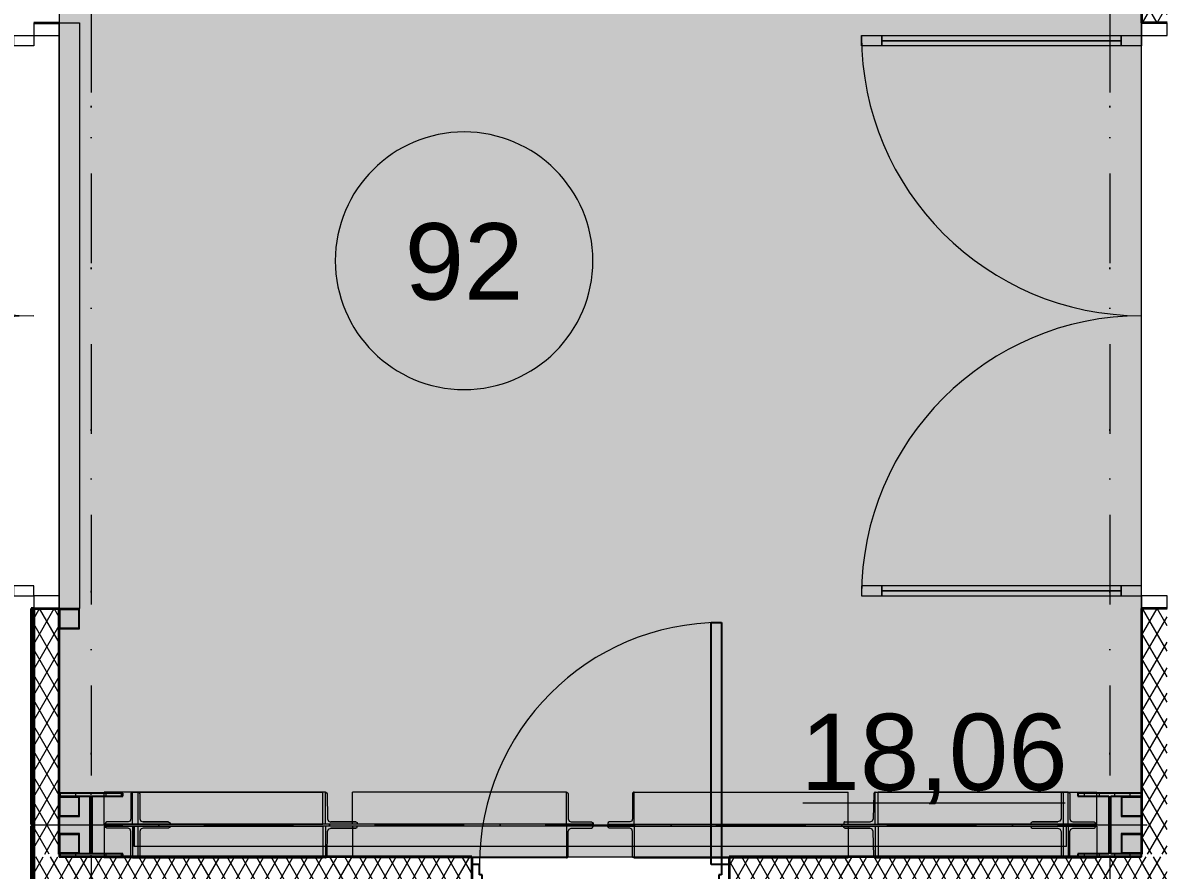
# Model space of a CAD drawing. Header units: millimetres. Extents: x -10605 to 104127, y -15987 to 52426.
# Drawn here: x -268 to 4225, y 17823 to 21150 of the extents above; entities that cross this region are included whole.
import ezdxf
from ezdxf.enums import TextEntityAlignment as Align

# ---------------------------------------------------------------- set-up
doc = ezdxf.new("R2010")
doc.units = ezdxf.units.MM
doc.header["$MEASUREMENT"] = 0
doc.linetypes.add('Dot & Dashed', pattern=[670.277762, 352.777767, -176.388884, 0, -141.111112])
doc.linetypes.add('Крупный пунктир', pattern=[634.99999, 0, -634.99999])
for name, color, linetype in [('Двери Archicad', 7, 'Continuous'), ('Зоны', 7, 'Continuous'), ('Металлический каркас здания', 7, 'Continuous'), ('Оси', 7, 'Continuous'), ('Стены', 7, 'Continuous'), ('Фасадные панели', 7, 'Continuous')]:
    doc.layers.add(name, color=color, linetype=linetype)
for name, color, linetype, lineweight in [('Двери Archicad_Ном._пера__200', 7, 'Continuous', 0), ('Двери Archicad_Ном._пера__3', 7, 'Continuous', 0), ('Двери Archicad_Ном._пера__97', 7, 'Continuous', 35), ('Двери Archicad_Ном._пера__98', 7, 'Continuous', 25), ('Металлический каркас здания_Ном._пера__98', 7, 'Continuous', 25), ('Металлический каркас здания_Ном._пера__99', 7, 'Continuous', 15), ('Оси_Ном._пера__200', 7, 'Continuous', 0), ('Паспорта Зон Archicad_Ном._пера__100', 7, 'Continuous', 9), ('Стены _Ном._пера__97', 7, 'Continuous', 35), ('Фасадные панели_Ном._пера__200', 7, 'Continuous', 0), ('Фасадные панели_Ном._пера__97', 7, 'Continuous', 35)]:
    doc.layers.add(name, color=color, linetype=linetype, lineweight=lineweight)
for name, color, linetype, lineweight, true_color in [('Зоны_Ном._пера__2', 7, 'Continuous', 0, 0xc2747474), ('Металлический каркас здания_Ном._пера__51', 7, 'Continuous', 20, 0xc2002000), ('Металлический каркас здания_Ном._пера__53', 7, 'Continuous', 0, 0xc2006200)]:
    doc.layers.add(name, color=color, linetype=linetype, lineweight=lineweight, true_color=true_color)
doc.styles.add('РЎР“Р•РќР•Р\xa0РР\xa0_РЎРўРР›Р¬_1', font='arial.ttf')
pattern_1 = [(90, (0, 0), (-60, 0), [])]
pattern_2 = [(60, (0, 0), (-43.30127, 25), []), (120, (0, 0), (43.30127, 25), [])]

# ---------------------------------------------------------------- blocks, each defined once
blk = doc.blocks.new('Колонна SHS ГК 27')
at = {"layer": 'Металлический каркас здания_Ном._пера__99', "linetype": 'Continuous', "lineweight": 0, "true_color": 0xffffff}
h = blk.add_hatch(dxfattribs=at)
h.set_pattern_fill('Barabбs_tйglakц_бllу', style=0, pattern_type=2)
h.set_pattern_definition(pattern_1)
h.paths.add_polyline_path([(-40, -40), (40, -40), (40, 40), (-40, 40)])
h.paths.add_polyline_path([(-36.4, -36.4), (-36.4, 36.4), (36.4, 36.4), (36.4, -36.4)], flags=0)
at = {"layer": 'Металлический каркас здания_Ном._пера__99', "color": 7, "linetype": 'Continuous', "lineweight": 15}
for p, q in [((40, 40), (-40, 40)), ((-40, 40), (-40, -40)), ((-36.4, -36.4), (-36.4, 36.4)), ((-36.4, 36.4), (36.4, 36.4)), ((36.4, 36.4), (36.4, -36.4)), ((40, -40), (40, 40)), ((-40, -40), (40, -40)), ((36.4, -36.4), (-36.4, -36.4))]:
    blk.add_line(p, q, dxfattribs=at)
blk = doc.blocks.new('Труба Квадратного Сечения ГК SHS 27_4')
at = {"layer": 'Металлический каркас здания_Ном._пера__99', "color": 7, "linetype": 'Continuous', "lineweight": 15}
for p, q in [((1150, 40), (0, 40)), ((0, 40), (0, 0)), ((0, 0), (0, -40)), ((2300, 40), (1150, 40)), ((2300, 0), (2300, 40)), ((2300, -40), (2300, 0)), ((0, -40), (1150, -40)), ((1150, -40), (2300, -40))]:
    blk.add_line(p, q, dxfattribs=at)
blk = doc.blocks.new('Тамбур_92_46', base_point=(1770.3, 20215.9))
at = {"layer": 'Зоны_Ном._пера__2', "linetype": 'Continuous', "lineweight": 0, "true_color": 0x1d1d1d}
blk.add_hatch(color=250, dxfattribs=at).paths.add_polyline_path([(4125, 17875), (4125, 22125), (-125, 22125), (-125, 17875)])
at = {"layer": 'Паспорта Зон Archicad_Ном._пера__100', "color": 7, "linetype": 'Continuous', "lineweight": 9}
blk.add_line((2795.3, 18087.6), (3824.8, 18087.6), dxfattribs=at)
for start, end in [(0, 180), (180, 0)]:
    blk.add_arc((1464.8, 20215.9), 505.7, start, end, dxfattribs=at)
at = {"layer": 'Паспорта Зон Archicad_Ном._пера__100', "color": 7, "lineweight": 9, "style": 'РЎР“Р•РќР•Р\xa0РР\xa0_РЎРўРР›Р¬_1'}
for tag, p in [('ROOM_NUMBER', (1464.8, 20213.4)), ('ROOM_AREA', (3310, 18287))]:
    blk.add_attdef(tag, text='', height=300, dxfattribs=at).set_placement(p, align=Align.MIDDLE_CENTER)
blk = doc.blocks.new('Однопольная Дверь 27')
at = {"layer": 'Двери Archicad_Ном._пера__3', "color": 7, "linetype": 'Continuous', "lineweight": 0}
blk.add_arc((475, 0), 950, 90, 180, dxfattribs=at)
at = {"layer": 'Двери Archicad_Ном._пера__97', "color": 7, "linetype": 'Continuous', "lineweight": 35}
for p, q in [((-505, 30), (-505, 0)), ((-505, 0), (-505, -70)), ((-505, 0), (-505, -70)), ((505, 30), (505, 0)), ((505, 0), (505, -70)), ((505, 0), (505, -70))]:
    blk.add_line(p, q, dxfattribs=at)
at = {"layer": 'Двери Archicad_Ном._пера__98', "color": 7, "linetype": 'Continuous', "lineweight": 25}
for p, q in [((435, 0), (435, 950)), ((435, 950), (475, 950)), ((475, 950), (475, 0)), ((-475, 0), (-505, 0)), ((-505, 0), (-505, -70)), ((-475, -40), (-475, 0)), ((475, 0), (435, 0)), ((505, 0), (475, 0)), ((475, 0), (475, -40)), ((505, -70), (505, 0)), ((-465, -40), (-475, -40)), ((-465, -70), (-465, -40)), ((475, -40), (465, -40)), ((465, -40), (465, -70)), ((-505, -70), (-465, -70)), ((465, -70), (505, -70))]:
    blk.add_line(p, q, dxfattribs=at)
blk = doc.blocks.new('Стена_5', base_point=(-125, 17825))
at = {"layer": 'Стены', "linetype": 'Continuous', "lineweight": 0, "true_color": 0x000000}
h = blk.add_hatch(dxfattribs=at)
h.set_pattern_fill('Batt_Insulation__3_', color=18, style=0, pattern_type=2)
h.set_pattern_definition(pattern_2)
h.paths.add_polyline_path([(-125, 17775), (1495.2, 17775), (1495.2, 17875), (-125, 17875)])
h = blk.add_hatch(dxfattribs=at)
h.set_pattern_fill('Batt_Insulation__3_', color=18, style=0, pattern_type=2)
h.set_pattern_definition(pattern_2)
h.paths.add_polyline_path([(2505.2, 17875), (2505.2, 17775), (4125, 17775), (4125, 17875)])
at = {"layer": 'Стены _Ном._пера__97', "color": 7, "linetype": 'Continuous', "lineweight": 35}
for p, q in [((1495.2, 17875), (1495.2, 17845)), ((1495.2, 17845), (1495.2, 17775)), ((2505.2, 17875), (2505.2, 17845)), ((2505.2, 17845), (2505.2, 17775))]:
    blk.add_line(p, q, dxfattribs=at)
at = {"layer": 'Стены _Ном._пера__97', "color": 7, "linetype": 'Continuous', "lineweight": 35, "flags": 128}
for points in [[(1495.2, 17875), (-125, 17875)], [(4125, 17875), (2505.2, 17875)], [(-125, 17775), (1495.2, 17775)], [(2505.2, 17775), (4125, 17775)]]:
    blk.add_lwpolyline(points, dxfattribs=at)
at = {"layer": 'Двери Archicad', "color": 7, "linetype": 'Continuous', "lineweight": 50, "zscale": 1000}
blk.add_blockref('Однопольная Дверь 27', (2000.2, 17845), dxfattribs=at)
blk = doc.blocks.new('Металлическая Двупольная дверь 27')
at = {"layer": 'Двери Archicad_Ном._пера__200', "color": 7, "linetype": 'Continuous', "lineweight": 0}
for p, q in [((-1100, 0), (-1150, 0)), ((-1150, 0), (-1150, -100)), ((-1100, -100), (-1100, 0)), ((1150, 0), (1100, 0)), ((1100, 0), (1100, -100)), ((1150, -100), (1150, 0)), ((-1150, -100), (-1100, -100)), ((1100, -100), (1150, -100))]:
    blk.add_line(p, q, dxfattribs=at)
at = {"layer": 'Двери Archicad_Ном._пера__3', "color": 7, "linetype": 'Continuous', "lineweight": 0}
for p, q in [((-1100, 1100), (-1100, 1020)), ((-1060, 1100), (-1100, 1100)), ((-1060, 1020), (-1060, 1100)), ((1060, 1020), (1060, 1100)), ((1060, 1100), (1100, 1100)), ((1100, 1100), (1100, 1020)), ((-1100, 1020), (-1060, 1020)), ((-1080, 1020), (-1080, 80)), ((1100, 1020), (1060, 1020)), ((1080, 1020), (1080, 80)), ((-1060, 80), (-1100, 80)), ((-1100, 80), (-1100, 0)), ((-1060, 0), (-1060, 80)), ((1060, 0), (1060, 80)), ((1060, 80), (1100, 80)), ((1100, 80), (1100, 0)), ((-1100, 0), (-1060, 0)), ((1100, 0), (1060, 0))]:
    blk.add_line(p, q, dxfattribs=at)
at = {"layer": 'Двери Archicad_Ном._пера__3', "color": 7, "linetype": 'Continuous', "lineweight": 0, "flags": 128}
for points in [[(-1100, 1020), (-1100, 80), (-1080, 80), (-1080, 1020)], [(-1080, 1020), (-1080, 80), (-1060, 80), (-1060, 1020)], [(1080, 1020), (1080, 80), (1060, 80), (1060, 1020)], [(1100, 1020), (1100, 80), (1080, 80), (1080, 1020)]]:
    blk.add_lwpolyline(points, close=True, dxfattribs=at)
at = {"layer": 'Двери Archicad_Ном._пера__3', "color": 7, "linetype": 'Continuous', "lineweight": 0}
for centre, start, end in [((-1100, 0), 0, 90), ((1100, 0), 90, 180)]:
    blk.add_arc(centre, 1100, start, end, dxfattribs=at)
at = {"layer": 'Двери Archicad_Ном._пера__97', "color": 7, "linetype": 'Continuous', "lineweight": 35}
for p, q in [((-1150, -100), (-1150, 0)), ((-1150, -100), (-1150, 0)), ((1150, -100), (1150, 0)), ((1150, -100), (1150, 0))]:
    blk.add_line(p, q, dxfattribs=at)
blk = doc.blocks.new('Стена_17', base_point=(4125, 28125))
at = {"layer": 'Стены', "linetype": 'Continuous', "lineweight": 0, "true_color": 0x000000}
h = blk.add_hatch(dxfattribs=at)
h.set_pattern_fill('Batt_Insulation__3_', color=18, style=0, pattern_type=2)
h.set_pattern_definition(pattern_2)
h.paths.add_polyline_path([(4125, 22115), (4125, 21150), (4225, 21150), (4225, 22115)])
h = blk.add_hatch(dxfattribs=at)
h.set_pattern_fill('Batt_Insulation__3_', color=18, style=0, pattern_type=2)
h.set_pattern_definition(pattern_2)
h.paths.add_polyline_path([(4125, 17885), (4225, 17885), (4225, 18850), (4125, 18850)])
h = blk.add_hatch(dxfattribs=at)
h.set_pattern_fill('Batt_Insulation__3_', color=18, style=0, pattern_type=2)
h.set_pattern_definition(pattern_2)
h.paths.add_polyline_path([(4125, 17875), (4125, 11875), (4225, 11875), (4225, 17875)])
at = {"layer": 'Стены _Ном._пера__97', "color": 7, "linetype": 'Continuous', "lineweight": 35}
blk.add_line((4225, 18850), (4125, 18850), dxfattribs=at)
at = {"layer": 'Стены _Ном._пера__97', "color": 7, "linetype": 'Continuous', "lineweight": 35, "flags": 128}
for points in [[(4125, 22115), (4125, 21150)], [(4125, 18850), (4125, 17885)]]:
    blk.add_lwpolyline(points, dxfattribs=at)
at = {"layer": 'Двери Archicad', "color": 7, "linetype": 'Continuous', "lineweight": 50, "zscale": 1000, "rotation": 89.9999999999999}
blk.add_blockref('Металлическая Двупольная дверь 27', (4125, 20000), dxfattribs=at)
blk = doc.blocks.new('Стена_167', base_point=(-225, 17997.5))
at = {"layer": 'Фасадные панели_Ном._пера__200', "color": 7, "linetype": 'Continuous', "lineweight": 0, "flags": 128}
for points in [[(-235, 17997.5), (-235, 12002.5)], [(-225, 17997.5), (-235, 17997.5)], [(-225, 12002.5), (-225, 17997.5)], [(-235, 12002.5), (-225, 12002.5)]]:
    blk.add_lwpolyline(points, dxfattribs=at)
blk = doc.blocks.new('Стена_168', base_point=(-225, 17997.5))
at = {"layer": 'Фасадные панели', "linetype": 'Continuous', "lineweight": 0, "true_color": 0xffffff}
blk.add_hatch(color=7, dxfattribs=at).paths.add_polyline_path([(-235, 17997.5), (-235, 12002.5), (-225, 12002.5), (-225, 17997.5)])
at = {"layer": 'Фасадные панели_Ном._пера__97', "color": 7, "linetype": 'Continuous', "lineweight": 35, "flags": 128}
for points in [[(-235, 17997.5), (-235, 12002.5)], [(-225, 17997.5), (-235, 17997.5)], [(-225, 12002.5), (-225, 17997.5)], [(-235, 12002.5), (-225, 12002.5)]]:
    blk.add_lwpolyline(points, dxfattribs=at)
blk = doc.blocks.new('Стена_175', base_point=(-225, 18002.5))
at = {"layer": 'Фасадные панели', "linetype": 'Continuous', "lineweight": 0, "true_color": 0xffffff}
blk.add_hatch(color=7, dxfattribs=at).paths.add_polyline_path([(-225, 18002.5), (-225, 18850), (-235, 18850), (-235, 18002.5)])
at = {"layer": 'Фасадные панели_Ном._пера__97', "color": 7, "linetype": 'Continuous', "lineweight": 35, "flags": 128}
for points in [[(-225, 18850), (-235, 18850)], [(-235, 18850), (-235, 18002.5)], [(-225, 18002.5), (-225, 18850)], [(-235, 18002.5), (-225, 18002.5)]]:
    blk.add_lwpolyline(points, dxfattribs=at)
blk = doc.blocks.new('Стена_176', base_point=(-225, 18002.5))
at = {"layer": 'Фасадные панели_Ном._пера__200', "color": 7, "linetype": 'Continuous', "lineweight": 0, "flags": 128}
for points in [[(-225, 18850), (-235, 18850)], [(-235, 18850), (-235, 18002.5)], [(-225, 18002.5), (-225, 18850)], [(-235, 18002.5), (-225, 18002.5)]]:
    blk.add_lwpolyline(points, dxfattribs=at)
blk = doc.blocks.new('Колонна Универсальная 27')
at = {"layer": 'Металлический каркас здания_Ном._пера__98', "linetype": 'Continuous', "lineweight": 0, "true_color": 0xffffff}
h = blk.add_hatch(dxfattribs=at)
h.set_pattern_fill('Barabбs_tйglakц_бllу', style=0, pattern_type=2)
h.set_pattern_definition(pattern_1)
h.paths.add_polyline_path([(-125, -125), (125, -125), (125, -113), (4, -113), (4, 113), (125, 113), (125, 125), (-125, 125), (-125, 113), (-4, 113), (-4, -113), (-125, -113)])
at = {"layer": 'Металлический каркас здания_Ном._пера__98', "color": 7, "linetype": 'Continuous', "lineweight": 25}
for p, q in [((125, 125), (-125, 125)), ((-125, 125), (-125, 113)), ((-125, 113), (-4, 113)), ((-4, 113), (-4, -113)), ((4, -113), (4, 113)), ((4, 113), (125, 113)), ((125, 113), (125, 125)), ((-4, -113), (-125, -113)), ((-125, -113), (-125, -125)), ((-125, -125), (125, -125)), ((125, -113), (4, -113)), ((125, -125), (125, -113))]:
    blk.add_line(p, q, dxfattribs=at)
blk = doc.blocks.new('Двутавp К 26020-83 27_4')
at = {"layer": 'Металлический каркас здания_Ном._пера__98', "color": 7, "linetype": 'Крупный пунктир', "lineweight": 25}
blk.add_line((0, 0), (39750, 0), dxfattribs=at)
blk = doc.blocks.new('Стандартный Маркер Сетки')
at = {"layer": 'Оси_Ном._пера__200', "color": 7, "linetype": 'Dot & Dashed', "lineweight": 0}
blk.add_line((0, 0), (107805.4, 0), dxfattribs=at)
at = {"layer": 'Оси_Ном._пера__200', "color": 7, "lineweight": 0, "style": 'РЎР“Р•РќР•Р\xa0РР\xa0_РЎРўРР›Р¬_1'}
blk.add_attdef('AC_MarkerText_1', text='', height=300, dxfattribs=at).set_placement((108205.4, 150), align=Align.TOP_CENTER)
blk = doc.blocks.new('Морф_432')
at = {"layer": 'Металлический каркас здания_Ном._пера__99', "color": 7, "linetype": 'Continuous', "lineweight": 15, "flags": 128}
for points in [[(1026.8, 18004), (1026.8, 18129)], [(1867.4, 18129), (1026.8, 18129)], [(1867.4, 18004), (1867.4, 18129)], [(1867.4, 18129), (1868.6, 18129), (1872.4, 18127.1)], [(1872.4, 18127.1), (1874, 18122.5), (1874, 18025), (1877.2, 18015.8)], [(1877.2, 18015.8), (1884.8, 18012), (1965.5, 18012), (1969.3, 18010.1)], [(1867.4, 18004), (1026.8, 18004)], [(1970.9, 18004), (1867.4, 18004)], [(1969.3, 18010.1), (1970.9, 18005.5), (1970.9, 18004)]]:
    blk.add_lwpolyline(points, dxfattribs=at)
blk = doc.blocks.new('Морф_433')
at = {"layer": 'Металлический каркас здания_Ном._пера__99', "color": 7, "linetype": 'Continuous', "lineweight": 15, "flags": 128}
for points in [[(158.1, 18127.1), (156.4, 18122.5), (156.4, 18025), (153.2, 18015.8)], [(163.3, 18129), (162, 18129), (158.1, 18127.1)], [(163.3, 18004), (163.3, 18129)], [(163.3, 18129), (909.8, 18129)], [(909.8, 18004), (909.8, 18129)], [(153.2, 18015.8), (145.3, 18012), (61.7, 18012), (57.7, 18010.1)], [(57.7, 18010.1), (56.1, 18005.5), (56.1, 18004)], [(56.1, 18004), (163.3, 18004)], [(163.3, 18004), (909.8, 18004)]]:
    blk.add_lwpolyline(points, dxfattribs=at)
blk = doc.blocks.new('Морф_434')
at = {"layer": 'Металлический каркас здания_Ном._пера__53', "linetype": 'Continuous', "lineweight": 0, "true_color": 0x006200}
blk.add_hatch(color=98, dxfattribs=at).paths.add_polyline_path([(183.4, 18004), (310.2, 18004), (310.2, 18005.3), (310.3, 18005.5), (308.6, 18009.4), (308.6, 18010.1), (304.6, 18011.7), (303.9, 18012), (288.3, 18012), (204.8, 18012), (196.9, 18015.2), (195.4, 18015.8), (194.8, 18017.2), (191.5, 18025), (191.2, 18039.8), (191.2, 18122.5), (189.6, 18126.4), (189.3, 18127.1), (185.4, 18128.7), (184.9, 18129), (184.7, 18129), (183.4, 18129)])
at = {"layer": 'Металлический каркас здания_Ном._пера__51', "color": 98, "linetype": 'Continuous', "lineweight": 20, "true_color": 0x002000}
for p in [(183.4, 18129), (310.2, 18004)]:
    blk.add_line(p, (183.4, 18004), dxfattribs=at)
at = {"layer": 'Металлический каркас здания_Ном._пера__51', "color": 98, "linetype": 'Continuous', "lineweight": 20, "true_color": 0x002000, "flags": 128}
for points in [[(189.3, 18127.1), (185.4, 18128.7), (184.9, 18129), (184.7, 18129), (183.4, 18129)], [(189.3, 18127.1), (189.6, 18126.4), (191.2, 18122.5), (191.2, 18039.8), (191.5, 18025), (194.8, 18017.2), (195.4, 18015.8)], [(195.4, 18015.8), (196.9, 18015.2), (204.8, 18012), (288.3, 18012), (303.9, 18012), (304.6, 18011.7), (308.6, 18010.1)], [(308.6, 18010.1), (308.6, 18009.4), (310.3, 18005.5)], [(310.3, 18005.5), (310.2, 18005.3), (310.2, 18004)]]:
    blk.add_lwpolyline(points, dxfattribs=at)
at = {"layer": 'Металлический каркас здания_Ном._пера__99', "color": 7, "linetype": 'Continuous', "lineweight": 15, "flags": 128}
for points in [[(51.2, 18004), (51.2, 18129)], [(183.4, 18129), (51.2, 18129)], [(921.2, 18129), (183.4, 18129)], [(921.2, 18004), (921.2, 18129)], [(921.2, 18129), (922.2, 18128.9), (925.1, 18127.1)], [(925.1, 18127.1), (927.1, 18122.5), (928.9, 18024.9), (932.8, 18015.8)], [(932.8, 18015.8), (942, 18011.9), (1039.8, 18012), (1044.4, 18010.1)], [(183.4, 18004), (51.2, 18004)], [(921.2, 18004), (183.4, 18004)], [(303.9, 18012), (204.7, 18012)], [(1044.4, 18004), (921.2, 18004)], [(1039.8, 18012), (941.8, 18012)], [(1044.4, 18010.1), (1044.8, 18005.4), (1044.4, 18004)]]:
    blk.add_lwpolyline(points, dxfattribs=at)
blk = doc.blocks.new('Морф_435')
at = {"layer": 'Металлический каркас здания_Ном._пера__99', "color": 7, "linetype": 'Continuous', "lineweight": 15, "flags": 128}
for points in [[(1867.4, 17996), (1026.8, 17996)], [(1026.8, 17996), (1026.8, 17871)], [(1867.4, 17996), (1867.4, 17871)], [(1970.9, 17996), (1867.4, 17996)], [(1872.4, 17872.9), (1874, 17877.5), (1874, 17975), (1877.2, 17984.2)], [(1877.2, 17984.2), (1884.8, 17988), (1965.5, 17988), (1969.3, 17989.9)], [(1969.3, 17989.9), (1970.9, 17994.5), (1970.9, 17996)], [(1867.4, 17871), (1026.8, 17871)], [(1867.4, 17871), (1868.6, 17871), (1872.4, 17872.9)]]:
    blk.add_lwpolyline(points, dxfattribs=at)
blk = doc.blocks.new('Морф_436')
at = {"layer": 'Металлический каркас здания_Ном._пера__99', "color": 7, "linetype": 'Continuous', "lineweight": 15, "flags": 128}
for points in [[(57.7, 17989.9), (56.1, 17994.5), (56.1, 17996)], [(56.1, 17996), (163.3, 17996)], [(153.2, 17984.2), (145.3, 17988), (61.7, 17988), (57.7, 17989.9)], [(158.1, 17872.9), (156.4, 17877.5), (156.4, 17975), (153.2, 17984.2)], [(163.3, 17996), (909.8, 17996)], [(163.3, 17996), (163.3, 17871)], [(909.8, 17996), (909.8, 17871)], [(163.3, 17871), (162, 17871), (158.1, 17872.9)], [(163.3, 17871), (909.8, 17871)]]:
    blk.add_lwpolyline(points, dxfattribs=at)
blk = doc.blocks.new('Морф_437')
at = {"layer": 'Металлический каркас здания_Ном._пера__53', "linetype": 'Continuous', "lineweight": 0, "true_color": 0x006200}
blk.add_hatch(color=98, dxfattribs=at).paths.add_polyline_path([(183.4, 17996), (183.4, 17871), (184.7, 17871), (184.9, 17871), (185.4, 17871.3), (189.3, 17872.9), (189.6, 17873.6), (191.2, 17877.5), (191.2, 17960.2), (191.5, 17975), (194.8, 17982.8), (195.4, 17984.2), (196.9, 17984.8), (204.8, 17988), (288.3, 17988), (303.9, 17988), (304.6, 17988.3), (308.6, 17989.9), (308.6, 17990.6), (310.3, 17994.5), (310.2, 17994.7), (310.2, 17996)])
at = {"layer": 'Металлический каркас здания_Ном._пера__51', "color": 98, "linetype": 'Continuous', "lineweight": 20, "true_color": 0x002000}
for p, q in [((183.4, 17996), (183.4, 17871)), ((310.2, 17996), (183.4, 17996))]:
    blk.add_line(p, q, dxfattribs=at)
at = {"layer": 'Металлический каркас здания_Ном._пера__51', "color": 98, "linetype": 'Continuous', "lineweight": 20, "true_color": 0x002000, "flags": 128}
for points in [[(195.4, 17984.2), (194.8, 17982.8), (191.5, 17975), (191.2, 17960.2), (191.2, 17877.5), (189.6, 17873.6), (189.3, 17872.9)], [(308.6, 17989.9), (304.6, 17988.3), (303.9, 17988), (288.3, 17988), (204.8, 17988), (196.9, 17984.8), (195.4, 17984.2)], [(310.3, 17994.5), (308.6, 17990.6), (308.6, 17989.9)], [(310.2, 17996), (310.2, 17994.7), (310.3, 17994.5)], [(189.3, 17872.9), (185.4, 17871.3), (184.9, 17871), (184.7, 17871), (183.4, 17871)]]:
    blk.add_lwpolyline(points, dxfattribs=at)
at = {"layer": 'Металлический каркас здания_Ном._пера__99', "color": 7, "linetype": 'Continuous', "lineweight": 15, "flags": 128}
for points in [[(183.4, 17996), (51.2, 17996)], [(51.2, 17996), (51.2, 17871)], [(921.2, 17996), (183.4, 17996)], [(303.9, 17988), (204.7, 17988)], [(921.2, 17996), (921.2, 17871)], [(1044.4, 17996), (921.2, 17996)], [(925.1, 17872.9), (927.1, 17877.5), (928.9, 17975.1), (932.8, 17984.2)], [(932.8, 17984.2), (942, 17988.1), (1039.8, 17988), (1044.4, 17989.9)], [(1039.8, 17988), (941.8, 17988)], [(1044.4, 17989.9), (1044.8, 17994.6), (1044.4, 17996)], [(183.4, 17871), (51.2, 17871)], [(921.2, 17871), (183.4, 17871)], [(921.2, 17871), (922.2, 17871.1), (925.1, 17872.9)]]:
    blk.add_lwpolyline(points, dxfattribs=at)
blk = doc.blocks.new('Морф_438')
at = {"layer": 'Металлический каркас здания_Ном._пера__99', "color": 7, "linetype": 'Continuous', "lineweight": 15, "flags": 128}
for points in [[(2127.6, 18127.1), (2126, 18122.5), (2126, 18025), (2122.8, 18015.8)], [(2132.6, 18129), (2131.4, 18129), (2127.6, 18127.1)], [(2132.6, 18004), (2132.6, 18129)], [(2132.6, 18129), (2973.2, 18129)], [(2973.2, 18004), (2973.2, 18129)], [(2122.8, 18015.8), (2115.2, 18012), (2034.5, 18012), (2030.7, 18010.1)], [(2030.7, 18010.1), (2029.1, 18005.5), (2029.1, 18004)], [(2029.1, 18004), (2132.6, 18004)], [(2132.6, 18004), (2973.2, 18004)]]:
    blk.add_lwpolyline(points, dxfattribs=at)
blk = doc.blocks.new('Морф_439')
at = {"layer": 'Металлический каркас здания_Ном._пера__99', "color": 7, "linetype": 'Continuous', "lineweight": 15, "flags": 128}
for points in [[(3090.2, 18004), (3090.2, 18129)], [(3836.7, 18129), (3090.2, 18129)], [(3836.7, 18129), (3838, 18129), (3841.9, 18127.1)], [(3836.7, 18004), (3836.7, 18129)], [(3841.9, 18127.1), (3843.6, 18122.5), (3843.6, 18025), (3846.8, 18015.8)], [(3846.8, 18015.8), (3854.7, 18012), (3938.3, 18012), (3942.3, 18010.1)], [(3836.7, 18004), (3090.2, 18004)], [(3943.9, 18004), (3836.7, 18004)], [(3942.3, 18010.1), (3943.9, 18005.5), (3943.9, 18004)]]:
    blk.add_lwpolyline(points, dxfattribs=at)
blk = doc.blocks.new('Морф_440')
at = {"layer": 'Металлический каркас здания_Ном._пера__53', "linetype": 'Continuous', "lineweight": 0, "true_color": 0x006200}
blk.add_hatch(color=98, dxfattribs=at).paths.add_polyline_path([(3816.6, 18004), (3816.6, 18129), (3815.3, 18129), (3815.1, 18129), (3814.6, 18128.7), (3810.7, 18127.1), (3810.4, 18126.4), (3808.8, 18122.5), (3808.8, 18039.9), (3808.5, 18025), (3805.2, 18017.2), (3804.6, 18015.8), (3803.1, 18015.2), (3795.2, 18012), (3711.7, 18012), (3696.1, 18012), (3695.4, 18011.7), (3691.4, 18010.1), (3691.4, 18009.4), (3689.7, 18005.5), (3689.8, 18005.3), (3689.8, 18004)])
at = {"layer": 'Металлический каркас здания_Ном._пера__51', "color": 98, "linetype": 'Continuous', "lineweight": 20, "true_color": 0x002000}
for p, q in [((3816.6, 18129), (3816.6, 18004)), ((3816.6, 18004), (3689.8, 18004))]:
    blk.add_line(p, q, dxfattribs=at)
at = {"layer": 'Металлический каркас здания_Ном._пера__51', "color": 98, "linetype": 'Continuous', "lineweight": 20, "true_color": 0x002000, "flags": 128}
for points in [[(3810.7, 18127.1), (3810.4, 18126.4), (3808.8, 18122.5), (3808.8, 18039.9), (3808.5, 18025), (3805.2, 18017.2), (3804.6, 18015.8)], [(3816.6, 18129), (3815.3, 18129), (3815.1, 18129), (3814.6, 18128.7), (3810.7, 18127.1)], [(3804.6, 18015.8), (3803.1, 18015.2), (3795.2, 18012), (3711.7, 18012), (3696.1, 18012), (3695.4, 18011.7), (3691.4, 18010.1)], [(3691.4, 18010.1), (3691.4, 18009.4), (3689.7, 18005.5)], [(3689.7, 18005.5), (3689.8, 18005.3), (3689.8, 18004)]]:
    blk.add_lwpolyline(points, dxfattribs=at)
at = {"layer": 'Металлический каркас здания_Ном._пера__99', "color": 7, "linetype": 'Continuous', "lineweight": 15, "flags": 128}
for points in [[(3074.9, 18127.1), (3072.9, 18122.5), (3071.1, 18024.9), (3067.2, 18015.8)], [(3078.8, 18129), (3077.8, 18128.9), (3074.9, 18127.1)], [(3078.8, 18004), (3078.8, 18129)], [(3078.8, 18129), (3816.6, 18129)], [(3816.6, 18129), (3948.8, 18129)], [(3948.8, 18004), (3948.8, 18129)], [(3067.2, 18015.8), (3058, 18011.9), (2960.2, 18012), (2955.6, 18010.1)], [(2955.6, 18010.1), (2955.2, 18005.4), (2955.6, 18004)], [(2955.6, 18004), (3078.8, 18004)], [(2960.2, 18012), (3058.2, 18012)], [(3078.8, 18004), (3816.6, 18004)], [(3696.1, 18012), (3795.3, 18012)], [(3816.6, 18004), (3948.8, 18004)]]:
    blk.add_lwpolyline(points, dxfattribs=at)
blk = doc.blocks.new('Морф_441')
at = {"layer": 'Металлический каркас здания_Ном._пера__99', "color": 7, "linetype": 'Continuous', "lineweight": 15, "flags": 128}
for points in [[(2029.1, 17996), (2132.6, 17996)], [(2030.7, 17989.9), (2029.1, 17994.5), (2029.1, 17996)], [(2122.8, 17984.2), (2115.2, 17988), (2034.5, 17988), (2030.7, 17989.9)], [(2127.6, 17872.9), (2126, 17877.5), (2126, 17975), (2122.8, 17984.2)], [(2132.6, 17996), (2973.2, 17996)], [(2132.6, 17996), (2132.6, 17871)], [(2973.2, 17996), (2973.2, 17871)], [(2132.6, 17871), (2131.4, 17871), (2127.6, 17872.9)], [(2132.6, 17871), (2973.2, 17871)]]:
    blk.add_lwpolyline(points, dxfattribs=at)
blk = doc.blocks.new('Морф_442')
at = {"layer": 'Металлический каркас здания_Ном._пера__99', "color": 7, "linetype": 'Continuous', "lineweight": 15, "flags": 128}
for points in [[(3836.7, 17996), (3090.2, 17996)], [(3090.2, 17996), (3090.2, 17871)], [(3943.9, 17996), (3836.7, 17996)], [(3836.7, 17996), (3836.7, 17871)], [(3841.9, 17872.9), (3843.6, 17877.5), (3843.6, 17975), (3846.8, 17984.2)], [(3846.8, 17984.2), (3854.7, 17988), (3938.3, 17988), (3942.3, 17989.9)], [(3942.3, 17989.9), (3943.9, 17994.5), (3943.9, 17996)], [(3836.7, 17871), (3090.2, 17871)], [(3836.7, 17871), (3838, 17871), (3841.9, 17872.9)]]:
    blk.add_lwpolyline(points, dxfattribs=at)
blk = doc.blocks.new('Морф_443')
at = {"layer": 'Металлический каркас здания_Ном._пера__53', "linetype": 'Continuous', "lineweight": 0, "true_color": 0x006200}
blk.add_hatch(color=98, dxfattribs=at).paths.add_polyline_path([(3816.6, 17996), (3689.8, 17996), (3689.8, 17994.7), (3689.7, 17994.5), (3691.4, 17990.6), (3691.4, 17989.9), (3695.4, 17988.3), (3696.1, 17988), (3711.7, 17988), (3795.2, 17988), (3803.1, 17984.8), (3804.6, 17984.2), (3805.2, 17982.8), (3808.5, 17975), (3808.8, 17960.2), (3808.8, 17877.5), (3810.4, 17873.6), (3810.7, 17872.9), (3814.6, 17871.3), (3815.1, 17871), (3815.3, 17871), (3816.6, 17871)])
at = {"layer": 'Металлический каркас здания_Ном._пера__51', "color": 98, "linetype": 'Continuous', "lineweight": 20, "true_color": 0x002000}
for q in [(3689.8, 17996), (3816.6, 17871)]:
    blk.add_line((3816.6, 17996), q, dxfattribs=at)
at = {"layer": 'Металлический каркас здания_Ном._пера__51', "color": 98, "linetype": 'Continuous', "lineweight": 20, "true_color": 0x002000, "flags": 128}
for points in [[(3689.8, 17996), (3689.8, 17994.7), (3689.7, 17994.5)], [(3689.7, 17994.5), (3691.4, 17990.6), (3691.4, 17989.9)], [(3691.4, 17989.9), (3695.4, 17988.3), (3696.1, 17988), (3711.7, 17988), (3795.2, 17988), (3803.1, 17984.8), (3804.6, 17984.2)], [(3804.6, 17984.2), (3805.2, 17982.8), (3808.5, 17975), (3808.8, 17960.2), (3808.8, 17877.5), (3810.4, 17873.6), (3810.7, 17872.9)], [(3810.7, 17872.9), (3814.6, 17871.3), (3815.1, 17871), (3815.3, 17871), (3816.6, 17871)]]:
    blk.add_lwpolyline(points, dxfattribs=at)
at = {"layer": 'Металлический каркас здания_Ном._пера__99', "color": 7, "linetype": 'Continuous', "lineweight": 15, "flags": 128}
for points in [[(2955.6, 17989.9), (2955.2, 17994.6), (2955.6, 17996)], [(2955.6, 17996), (3078.8, 17996)], [(3067.2, 17984.2), (3058, 17988.1), (2960.2, 17988), (2955.6, 17989.9)], [(2960.2, 17988), (3058.2, 17988)], [(3074.9, 17872.9), (3072.9, 17877.5), (3071.1, 17975.1), (3067.2, 17984.2)], [(3078.8, 17996), (3816.6, 17996)], [(3078.8, 17996), (3078.8, 17871)], [(3696.1, 17988), (3795.3, 17988)], [(3816.6, 17996), (3948.8, 17996)], [(3948.8, 17996), (3948.8, 17871)], [(3078.8, 17871), (3077.8, 17871.1), (3074.9, 17872.9)], [(3078.8, 17871), (3816.6, 17871)], [(3816.6, 17871), (3948.8, 17871)]]:
    blk.add_lwpolyline(points, dxfattribs=at)
blk = doc.blocks.new('Морф_444')
at = {"layer": 'Металлический каркас здания_Ном._пера__99', "color": 7, "linetype": 'Continuous', "lineweight": 15, "flags": 128}
for points in [[(169.8, 17996), (169.7, 17979.1), (169.8, 17916)], [(169.8, 17996), (169.7, 17995.6)], [(169.8, 17991.5), (169.7, 17995.6)], [(169.8, 17916), (169.8, 17996)], [(3829.7, 17996), (169.8, 17996)], [(3829.7, 17916), (3829.7, 17996)], [(169.8, 17918), (169.8, 17916.1)], [(169.8, 17916.1), (169.8, 17916)], [(3829.7, 17916), (169.8, 17916)]]:
    blk.add_lwpolyline(points, dxfattribs=at)
blk = doc.blocks.new('Металлическая Двупольная дверь 27_2')
at = {"layer": 'Двери Archicad_Ном._пера__200', "color": 7, "linetype": 'Continuous', "lineweight": 0}
for p, q in [((-1100, 0), (-1150, 0)), ((-1150, 0), (-1150, -100)), ((-1100, -100), (-1100, 0)), ((1150, 0), (1100, 0)), ((1100, 0), (1100, -100)), ((1150, -100), (1150, 0)), ((-1150, -100), (-1100, -100)), ((1100, -100), (1150, -100))]:
    blk.add_line(p, q, dxfattribs=at)
at = {"layer": 'Двери Archicad_Ном._пера__3', "color": 7, "linetype": 'Continuous', "lineweight": 0}
for p, q in [((-1100, 1100), (-1100, 1020)), ((-1060, 1100), (-1100, 1100)), ((-1060, 1020), (-1060, 1100)), ((1060, 1020), (1060, 1100)), ((1060, 1100), (1100, 1100)), ((1100, 1100), (1100, 1020)), ((-1100, 1020), (-1060, 1020)), ((-1080, 1020), (-1080, 80)), ((1100, 1020), (1060, 1020)), ((1080, 1020), (1080, 80)), ((-1060, 80), (-1100, 80)), ((-1100, 80), (-1100, 0)), ((-1060, 0), (-1060, 80)), ((1060, 0), (1060, 80)), ((1060, 80), (1100, 80)), ((1100, 80), (1100, 0)), ((-1100, 0), (-1060, 0)), ((1100, 0), (1060, 0))]:
    blk.add_line(p, q, dxfattribs=at)
at = {"layer": 'Двери Archicad_Ном._пера__3', "color": 7, "linetype": 'Continuous', "lineweight": 0, "flags": 128}
for points in [[(-1100, 1020), (-1100, 80), (-1080, 80), (-1080, 1020)], [(-1080, 1020), (-1080, 80), (-1060, 80), (-1060, 1020)], [(1080, 1020), (1080, 80), (1060, 80), (1060, 1020)], [(1100, 1020), (1100, 80), (1080, 80), (1080, 1020)]]:
    blk.add_lwpolyline(points, close=True, dxfattribs=at)
at = {"layer": 'Двери Archicad_Ном._пера__3', "color": 7, "linetype": 'Continuous', "lineweight": 0}
for centre, start, end in [((-1100, 0), 0, 90), ((1100, 0), 90, 180)]:
    blk.add_arc(centre, 1100, start, end, dxfattribs=at)
at = {"layer": 'Двери Archicad_Ном._пера__97', "color": 7, "linetype": 'Continuous', "lineweight": 35}
for p, q in [((-1150, 0), (-1150, -100)), ((-1150, 0), (-1150, -100)), ((1150, 0), (1150, -100)), ((1150, 0), (1150, -100))]:
    blk.add_line(p, q, dxfattribs=at)
blk = doc.blocks.new('Стена_415', base_point=(-125, -125))
at = {"layer": 'Стены', "linetype": 'Continuous', "lineweight": 0, "true_color": 0x000000}
h = blk.add_hatch(dxfattribs=at)
h.set_pattern_fill('Batt_Insulation__3_', color=18, style=0, pattern_type=2)
h.set_pattern_definition(pattern_2)
h.paths.add_polyline_path([(-225, 18850), (-225, 17885), (-125, 17885), (-125, 18850)])
h = blk.add_hatch(dxfattribs=at)
h.set_pattern_fill('Batt_Insulation__3_', color=18, style=0, pattern_type=2)
h.set_pattern_definition(pattern_2)
h.paths.add_polyline_path([(-125, -125), (-125, 17875), (-225, 17875), (-225, -125)])
at = {"layer": 'Стены _Ном._пера__97', "color": 7, "linetype": 'Continuous', "lineweight": 35}
blk.add_line((-225, 18850), (-125, 18850), dxfattribs=at)
at = {"layer": 'Стены _Ном._пера__97', "color": 7, "linetype": 'Continuous', "lineweight": 35, "flags": 128}
for points in [[(-225, 18850), (-225, -125)], [(-125, 17885), (-125, 18850)]]:
    blk.add_lwpolyline(points, dxfattribs=at)
at = {"layer": 'Двери Archicad', "color": 7, "linetype": 'Continuous', "lineweight": 50, "zscale": 1000, "rotation": 90}
blk.add_blockref('Металлическая Двупольная дверь 27_2', (-225, 20000), dxfattribs=at)
blk = doc.blocks.new('Стандартный Маркер Сетки_4')
at = {"layer": 'Оси_Ном._пера__200', "color": 7, "linetype": 'Dot & Dashed', "lineweight": 0}
blk.add_line((0, 0), (55187, 0), dxfattribs=at)
at = {"layer": 'Оси_Ном._пера__200', "color": 7, "lineweight": 0, "style": 'РЎР“Р•РќР•Р\xa0РР\xa0_РЎРўРР›Р¬_1'}
blk.add_attdef('AC_MarkerText_1', text='', height=300, rotation=90, dxfattribs=at).set_placement((55368.5, -68.6), align=Align.TOP_CENTER)

msp = doc.modelspace()

# ---------------------------------------------------------------- linework, layer by layer
at = {"layer": 'Зоны_Ном._пера__2', "color": 8, "linetype": 'Continuous', "lineweight": 0, "true_color": 0x747474, "flags": 128}
msp.add_lwpolyline([(4125, 17875), (4125, 22125.00005), (-125, 22125.00005), (-125, 17875)], close=True, dxfattribs=at)

# ---------------------------------------------------------------- block references
at = {"layer": 'Зоны', "color": 7, "linetype": 'Continuous', "lineweight": 9}
msp.add_blockref('Тамбур_92_46', (1770.31066, 20215.91487), dxfattribs=at).add_auto_attribs({'ROOM_NUMBER': '92', 'ROOM_AREA': '18,06'})
at = {"layer": 'Металлический каркас здания', "color": 7, "linetype": 'Continuous', "lineweight": 9, "xscale": -1, "zscale": 1000, "rotation": 90}
for p in [(0, 39875.00005), (4000, 39875.00005)]:
    msp.add_blockref('Двутавp К 26020-83 27_4', p, dxfattribs=at)
at = {"layer": 'Металлический каркас здания', "linetype": 'Continuous', "lineweight": 0}
for name in ['Морф_434', 'Морф_433', 'Морф_432', 'Морф_438', 'Морф_440', 'Морф_439', 'Морф_437', 'Морф_436', 'Морф_444', 'Морф_435', 'Морф_441', 'Морф_443', 'Морф_442']:
    msp.add_blockref(name, (0, 0), dxfattribs=at)
at = {"layer": 'Металлический каркас здания_Ном._пера__98', "color": 7, "linetype": 'Continuous', "lineweight": 25, "zscale": 1000, "rotation": 180}
for p in [(0, 18000), (4000, 18000)]:
    msp.add_blockref('Колонна Универсальная 27', p, dxfattribs=at)
at = {"layer": 'Металлический каркас здания_Ном._пера__99', "color": 7, "linetype": 'Continuous', "lineweight": 15, "xscale": -1, "zscale": 1000, "rotation": 270}
msp.add_blockref('Труба Квадратного Сечения ГК SHS 27_4', (-85, 18850.00002), dxfattribs=at)
at = {"layer": 'Металлический каркас здания_Ном._пера__99', "color": 7, "linetype": 'Continuous', "lineweight": 15, "zscale": 1000}
for p, rotation in [((-85, 18810.00002), 90), ((-85, 18073), 180), ((4085, 18073), 180), ((-85, 17927), 180), ((4085, 17927), 180)]:
    msp.add_blockref('Колонна SHS ГК 27', p, dxfattribs=dict(at, rotation=rotation))
at = {"layer": 'Оси', "color": 8, "linetype": 'Continuous', "lineweight": 0, "true_color": 0x747474, "zscale": 1000, "rotation": 270}
for p in [(0, 40000.00005), (4000, 40000.00005)]:
    msp.add_blockref('Стандартный Маркер Сетки_4', p, dxfattribs=at)
at = {"layer": 'Оси', "color": 8, "linetype": 'Continuous', "lineweight": 0, "true_color": 0x747474, "xscale": -1, "zscale": 1000}
msp.add_blockref('Стандартный Маркер Сетки', (98000.00007, 18000), dxfattribs=at)
at = {"layer": 'Стены', "color": 7, "lineweight": 35}
for name, p in [('Стена_415', (-125, -124.99993)), ('Стена_17', (4125, 28125.00005)), ('Стена_5', (-125, 17825))]:
    msp.add_blockref(name, p, dxfattribs=at)
at = {"layer": 'Фасадные панели', "color": 7, "lineweight": 35}
for name, p in [('Стена_175', (-225.00007, 18002.5)), ('Стена_176', (-225.00007, 18002.5)), ('Стена_167', (-225.00007, 17997.5)), ('Стена_168', (-225.00007, 17997.5))]:
    msp.add_blockref(name, p, dxfattribs=at)

doc.saveas('drawing.dxf')
